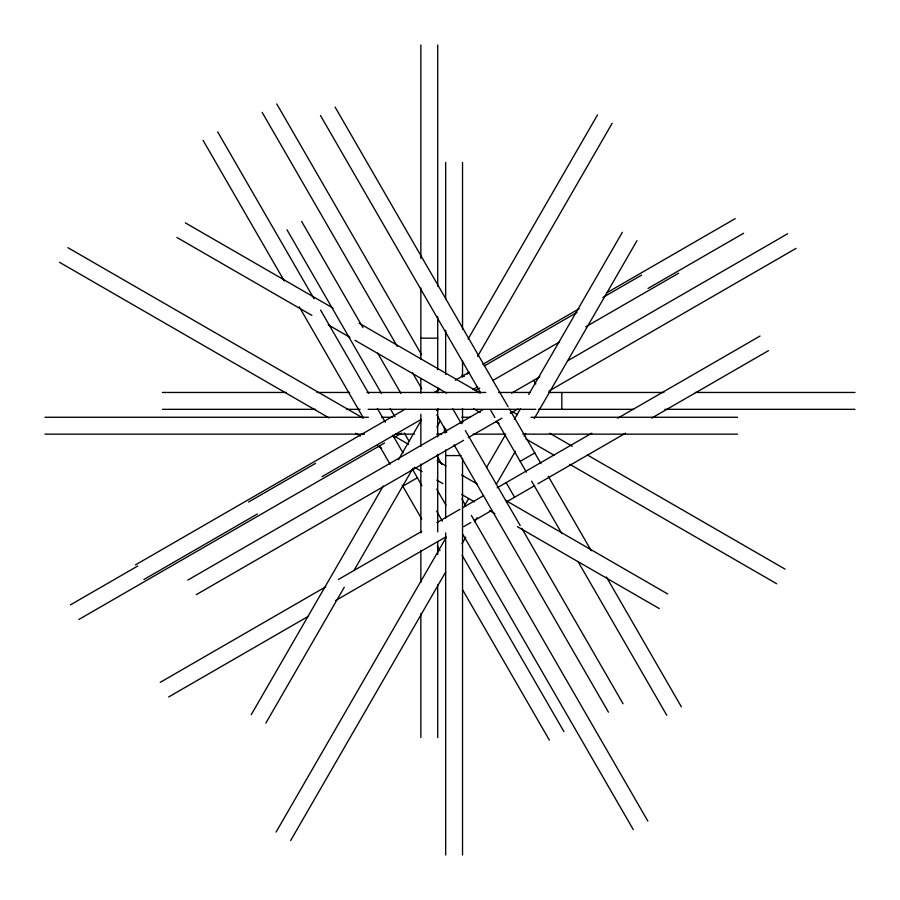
<?xml version="1.0" encoding="UTF-8"?>
<svg xmlns="http://www.w3.org/2000/svg" width="900" height="900" viewBox="0 0 900 900"><rect width="100%" height="100%" fill="white"/><g stroke="black" fill="none" stroke-linecap="round" stroke-linejoin="round"><path stroke-width="1.35" d="M251.246 714.679L383.287 485.966M398.441 459.72L421.526 419.738M468.124 339.03L597.533 114.885M265.849 723.105L344.272 587.261M353.925 570.555L413.044 468.157M436.826 426.971L440.291 420.964M467.348 374.096L468.731 371.711M477.596 356.355L612.146 123.311M276.064 832.095L445.871 537.975M464.67 505.406L468.517 498.746M486.461 467.662L505.564 434.576M514.316 419.423L520.538 408.634M528.705 394.493L622.35 232.29M290.666 840.521L445.68 572.029M462.026 543.724L465.795 537.188M474.671 521.831L477.034 517.714M496.305 484.335L515.43 451.215M524.171 436.084L525.701 433.418M534.296 418.545L636.964 240.727M135.428 564.919L405.09 409.23M433.969 392.558L439.965 389.093M455.287 380.25L468.776 372.465M482.861 364.331L579.105 308.767M606.566 292.916L735.221 218.632M70.425 604.879L137.801 565.976M248.569 502.031L315.562 463.343M484.256 365.951L577.012 312.401M602.944 297.428L641.644 275.085M143.865 579.533L257.321 514.024M321.998 476.674L421.267 419.366M436.511 410.569L438.806 409.241M472.77 389.632L477.202 387.067M648.034 288.439L743.659 233.235M78.851 619.481L384.593 442.969M394.054 437.501L401.659 433.114M475.2 390.656L479.745 388.035M492.694 380.554L559.485 341.989M585.788 326.801L678.656 273.195M187.841 580.061L482.782 409.77M511.571 393.142L539.798 376.853M567.754 360.72L787.635 233.764M196.268 594.664L463.601 440.325M468.259 437.636L502.009 418.151M510.311 413.359L517.905 408.971M548.865 391.095L796.061 248.377M402.761 486.191L417.375 477.765M520.178 461.374L534.78 452.936M160.245 682.335L325.609 586.867M338.389 579.488L421.762 531.349M436.882 522.619L459.99 509.276M462.386 507.892L483.604 495.641M497.137 487.834L591.795 433.181M617.738 418.207L760.039 336.049M168.683 696.949L308.407 616.264M335.576 600.581L446.085 536.783M463.624 526.658L470.824 522.506M474.424 520.425L491.479 510.57M506.655 501.817L534.724 485.606M537.93 483.75L625.5 433.192M651.668 418.095L768.476 350.651M420.851 338.175L437.715 338.175M162.416 392.456L286.38 392.456M316.946 392.456L349.673 392.456M367.009 392.456L485.809 392.456M498.532 392.456L530.415 392.456M548.696 392.456L663.863 392.456M695.419 392.456L855 392.456M162.416 409.331L315.585 409.331M346.894 409.331L360.135 409.331M368.111 409.331L535.804 409.331M538.358 409.331L633.555 409.331M664.92 409.331L855 409.331M45 417.274L368.392 417.274M381.611 417.274L392.501 417.274M461.79 417.274L470.441 417.274M530.921 417.274L737.584 417.274M45 434.149L364.433 434.149M395.269 434.149L414.349 434.149M436.59 434.149L441.743 434.149M473.22 434.149L505.575 434.149M522.855 434.149L737.584 434.149M445.669 455.58L461.126 455.58M461.902 375.098L464.344 376.504M185.321 222.851L333.067 308.149M359.055 323.156L480.262 393.142M512.01 411.469L517.556 414.675M549.844 433.305L572.276 446.265M587.396 454.995L785.115 569.149M176.895 237.465L311.906 315.405M328.241 324.844L349.886 337.343M355.027 340.312L446.546 393.142M473.692 408.814L480.229 412.594M495.585 421.459L499.084 423.484M525.904 438.964L554.434 455.434M569.711 464.254L776.689 583.751M67.905 247.669L362.846 417.96M394.594 436.286L408.566 444.353M437.164 460.856L445.95 465.93M461.655 475.009L477.09 483.919M505.507 500.321L667.71 593.966M59.479 262.282L329.13 417.96M355.613 433.26L360.416 436.027M377.584 445.939L381.668 448.301M414.461 467.235L421.999 471.577M436.748 480.094L442.912 483.66M461.678 494.494L474.48 501.874M489.668 510.649L494.921 513.675M517.433 526.68L659.273 608.569M533.745 380.351L535.849 384.007M335.081 107.044L508.129 406.777M509.524 409.185L540.877 463.5M548.224 476.213L591.232 550.721M606.398 576.979L681.367 706.837M320.468 115.47L480.33 392.366M490.759 410.411L494.91 417.611M496.991 421.211L526.387 472.129M531.608 481.174L561.825 533.52M577.946 561.431L666.765 715.264M506.149 482.625L514.586 497.239M276.761 103.939L421.549 354.724M452.767 408.791L461.351 423.664M465.356 430.582L520.2 525.589M521.786 528.334L623.059 703.732M262.159 112.365L397.305 346.455M412.47 372.713L421.751 388.8M436.781 414.821L446.749 432.09M454.084 444.803L608.445 712.159M301.579 221.344L362.914 327.589M377.685 353.16L400.905 393.379M436.725 455.423L441.956 464.49M461.858 498.949L465.885 505.946M471.353 515.408L647.876 821.149M286.976 229.781L381.397 393.322M390.161 408.499L394.965 416.824M404.291 432.979L409.174 441.45M436.702 489.127L445.928 505.114M462.983 534.634L633.262 829.575M217.665 131.861L314.066 298.834M320.512 309.994L368.651 393.379M377.359 408.454L385.301 422.224M392.794 435.195L403.009 452.88M412.796 469.834L421.931 485.651M436.624 511.099L442.429 521.156M462.15 555.311L563.951 731.655M203.051 140.287L284.231 280.879M299.216 306.832L363.397 418.005M379.575 446.029L390.105 464.265M402.188 485.19L421.718 519.019M437.287 545.985L439.988 550.665M462.532 589.702L549.349 740.081M561.825 392.456L561.825 409.331M462.532 162.416L462.532 329.4M462.532 360.866L462.532 377.145M462.532 408.488L462.532 423.146M462.532 458.257L462.532 855M445.669 162.416L445.669 298.766M445.669 330.255L445.669 374.456M445.669 428.614L445.669 432.844M445.669 449.899L445.669 518.389M445.669 532.924L445.669 855M444.42 427.118L444.42 432.743M437.715 45L437.715 286.178M437.715 316.676L437.715 369.585M437.715 387.315L437.715 392.861M437.715 408.904L437.715 436.95M437.715 454.511L437.715 531.889M437.715 541.991L437.715 554.49M437.715 584.842L437.715 737.584M420.851 45L420.851 258.379M420.851 288.056L420.851 359.077M420.851 379.001L420.851 393.334M420.851 414.191L420.851 446.389M420.851 463.995L420.851 532.991M420.851 550.327L420.851 582.367M420.851 613.62L420.851 737.584"/></g></svg>
